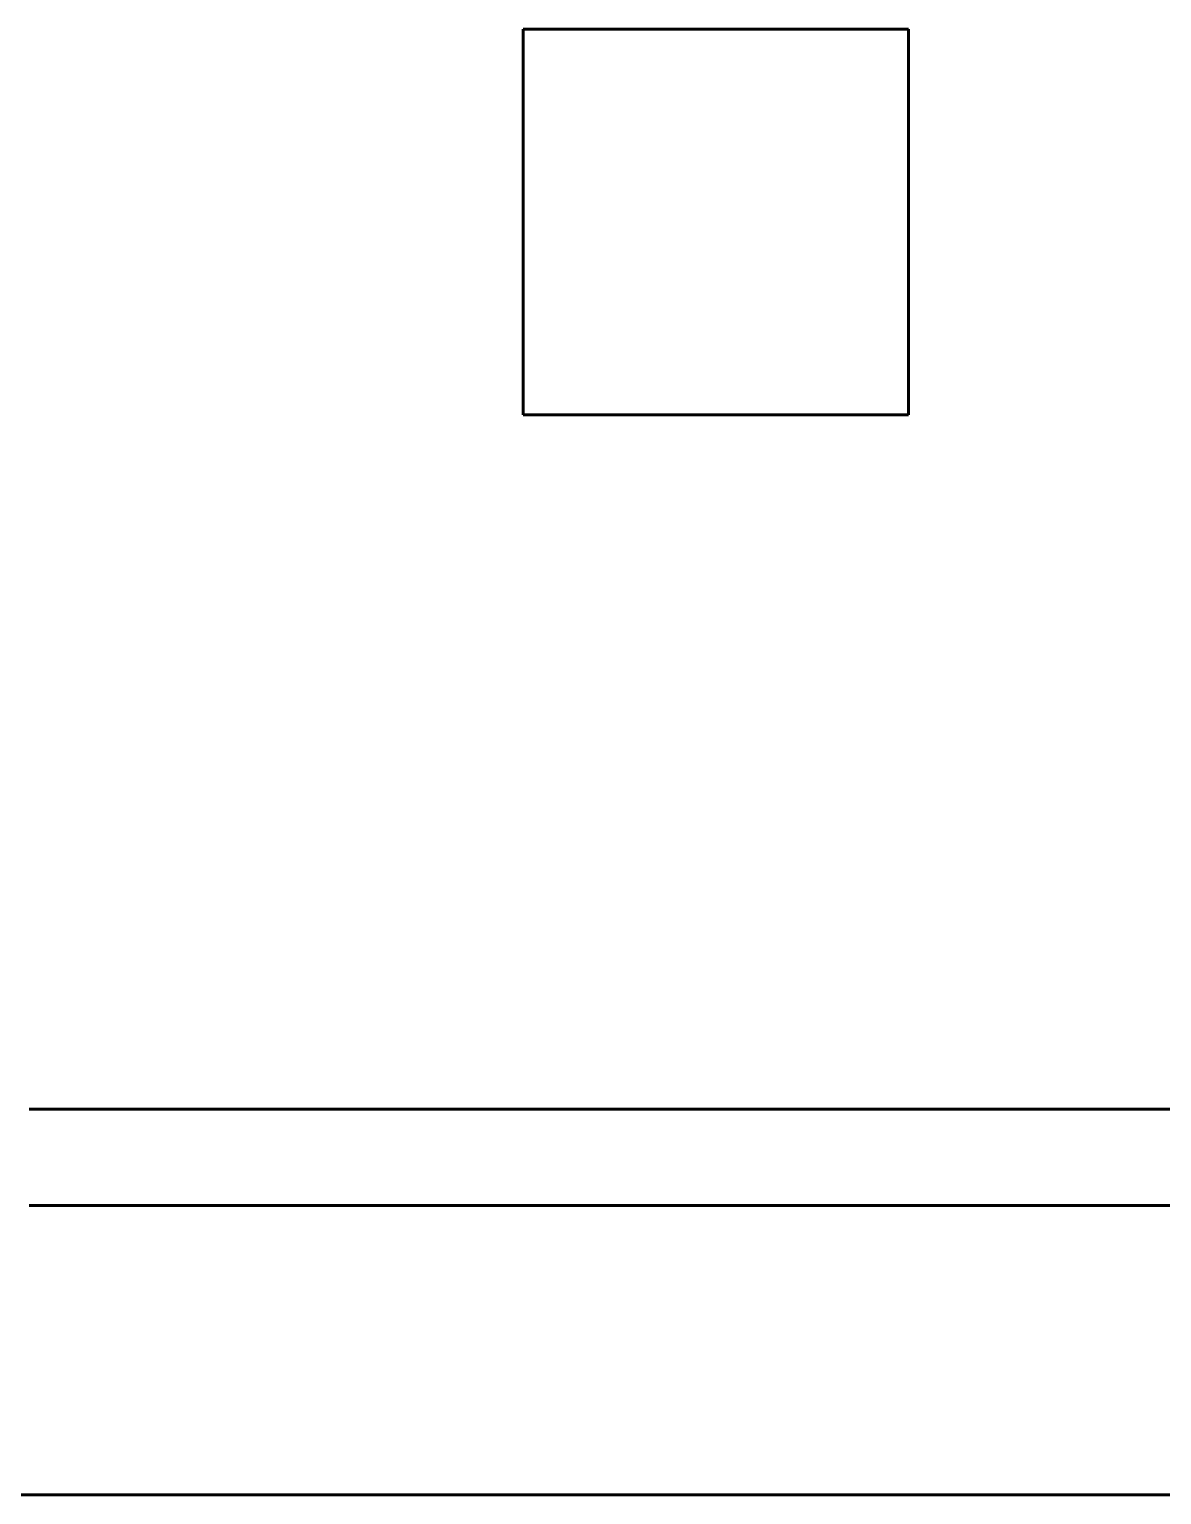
# Model space of a CAD drawing. Extents: x 0 to 297, y 0 to 292.
# Drawn here: x 164.64 to 170.52, y 67.02 to 74.62 of the extents above; entities that cross this region are included whole.
import ezdxf

# ---------------------------------------------------------------- set-up
doc = ezdxf.new("R2010")
doc.units = 0
doc.header["$MEASUREMENT"] = 0
doc.linetypes.add('K5LT_BASIC', pattern=[0])
doc.layers.add('Системный слой', color=7, linetype='Continuous')

# ---------------------------------------------------------------- blocks, each defined once
blk = doc.blocks.new('*U')
at = {"layer": 'Системный слой', "linetype": 'K5LT_BASIC', "lineweight": 60}
for p, q in [((169.2045, 74.6231), (167.2045, 74.6231)), ((167.2045, 74.6231), (167.2045, 72.6231)), ((169.2045, 72.6231), (169.2045, 74.6231)), ((167.2045, 72.6231), (169.2045, 72.6231))]:
    blk.add_line(p, q, dxfattribs=at)

msp = doc.modelspace()

# ---------------------------------------------------------------- linework, layer by layer
at = {"layer": 'Системный слой', "linetype": 'K5LT_BASIC', "lineweight": 60}
for p, q in [((164.6422, 69.019), (170.6422, 69.019)), ((170.642, 68.5189), (164.642, 68.5189)), ((135.6417, 67.0189), (178.6417, 67.0189))]:
    msp.add_line(p, q, dxfattribs=at)

# ---------------------------------------------------------------- block references
at = {"layer": 'Системный слой'}
msp.add_blockref('*U', (0, 0), dxfattribs=at)
msp.add_blockref('*U', (0, 0), dxfattribs=at)
msp.add_blockref('*U', (0, 0), dxfattribs=at)
msp.add_blockref('*U', (0, 0), dxfattribs=at)
msp.add_blockref('*U', (0, 0), dxfattribs=at)
msp.add_blockref('*U', (0, 0), dxfattribs=at)
msp.add_blockref('*U', (0, 0), dxfattribs=at)
msp.add_blockref('*U', (0, 0), dxfattribs=at)
msp.add_blockref('*U', (0, 0), dxfattribs=at)
msp.add_blockref('*U', (0, 0), dxfattribs=at)
msp.add_blockref('*U', (0, 0), dxfattribs=at)
msp.add_blockref('*U', (0, 0), dxfattribs=at)
msp.add_blockref('*U', (0, 0), dxfattribs=at)
msp.add_blockref('*U', (0, 0), dxfattribs=at)
msp.add_blockref('*U', (0, 0), dxfattribs=at)
msp.add_blockref('*U', (0, 0), dxfattribs=at)
msp.add_blockref('*U', (0, 0), dxfattribs=at)
msp.add_blockref('*U', (0, 0), dxfattribs=at)
msp.add_blockref('*U', (0, 0), dxfattribs=at)
msp.add_blockref('*U', (0, 0), dxfattribs=at)
msp.add_blockref('*U', (0, 0), dxfattribs=at)
msp.add_blockref('*U', (0, 0), dxfattribs=at)
msp.add_blockref('*U', (0, 0), dxfattribs=at)
msp.add_blockref('*U', (0, 0), dxfattribs=at)
msp.add_blockref('*U', (0, 0), dxfattribs=at)
msp.add_blockref('*U', (0, 0), dxfattribs=at)
msp.add_blockref('*U', (0, 0), dxfattribs=at)
msp.add_blockref('*U', (0, 0), dxfattribs=at)
msp.add_blockref('*U', (0, 0), dxfattribs=at)
msp.add_blockref('*U', (0, 0), dxfattribs=at)
msp.add_blockref('*U', (0, 0), dxfattribs=at)
msp.add_blockref('*U', (0, 0), dxfattribs=at)
msp.add_blockref('*U', (0, 0), dxfattribs=at)
msp.add_blockref('*U', (0, 0), dxfattribs=at)
msp.add_blockref('*U', (0, 0), dxfattribs=at)
msp.add_blockref('*U', (0, 0), dxfattribs=at)
msp.add_blockref('*U', (0, 0), dxfattribs=at)
msp.add_blockref('*U', (0, 0), dxfattribs=at)
msp.add_blockref('*U', (0, 0), dxfattribs=at)
msp.add_blockref('*U', (0, 0), dxfattribs=at)
msp.add_blockref('*U', (0, 0), dxfattribs=at)
msp.add_blockref('*U', (0, 0), dxfattribs=at)
msp.add_blockref('*U', (0, 0), dxfattribs=at)
msp.add_blockref('*U', (0, 0), dxfattribs=at)
msp.add_blockref('*U', (0, 0), dxfattribs=at)
msp.add_blockref('*U', (0, 0), dxfattribs=at)
msp.add_blockref('*U', (0, 0), dxfattribs=at)
msp.add_blockref('*U', (0, 0), dxfattribs=at)
msp.add_blockref('*U', (0, 0), dxfattribs=at)
msp.add_blockref('*U', (0, 0), dxfattribs=at)
msp.add_blockref('*U', (0, 0), dxfattribs=at)
msp.add_blockref('*U', (0, 0), dxfattribs=at)
msp.add_blockref('*U', (0, 0), dxfattribs=at)
msp.add_blockref('*U', (0, 0), dxfattribs=at)
msp.add_blockref('*U', (0, 0), dxfattribs=at)
msp.add_blockref('*U', (0, 0), dxfattribs=at)
msp.add_blockref('*U', (0, 0), dxfattribs=at)
msp.add_blockref('*U', (0, 0), dxfattribs=at)
msp.add_blockref('*U', (0, 0), dxfattribs=at)
msp.add_blockref('*U', (0, 0), dxfattribs=at)
msp.add_blockref('*U', (0, 0), dxfattribs=at)
msp.add_blockref('*U', (0, 0), dxfattribs=at)
msp.add_blockref('*U', (0, 0), dxfattribs=at)
msp.add_blockref('*U', (0, 0), dxfattribs=at)
msp.add_blockref('*U', (0, 0), dxfattribs=at)
msp.add_blockref('*U', (0, 0), dxfattribs=at)
msp.add_blockref('*U', (0, 0), dxfattribs=at)
msp.add_blockref('*U', (0, 0), dxfattribs=at)
msp.add_blockref('*U', (0, 0), dxfattribs=at)
msp.add_blockref('*U', (0, 0), dxfattribs=at)
msp.add_blockref('*U', (0, 0), dxfattribs=at)
msp.add_blockref('*U', (0, 0), dxfattribs=at)
msp.add_blockref('*U', (0, 0), dxfattribs=at)
msp.add_blockref('*U', (0, 0), dxfattribs=at)
msp.add_blockref('*U', (0, 0), dxfattribs=at)
msp.add_blockref('*U', (0, 0), dxfattribs=at)
msp.add_blockref('*U', (0, 0), dxfattribs=at)
msp.add_blockref('*U', (0, 0), dxfattribs=at)
msp.add_blockref('*U', (0, 0), dxfattribs=at)
msp.add_blockref('*U', (0, 0), dxfattribs=at)
msp.add_blockref('*U', (0, 0), dxfattribs=at)
msp.add_blockref('*U', (0, 0), dxfattribs=at)
msp.add_blockref('*U', (0, 0), dxfattribs=at)
msp.add_blockref('*U', (0, 0), dxfattribs=at)
msp.add_blockref('*U', (0, 0), dxfattribs=at)
msp.add_blockref('*U', (0, 0), dxfattribs=at)
msp.add_blockref('*U', (0, 0), dxfattribs=at)
msp.add_blockref('*U', (0, 0), dxfattribs=at)
msp.add_blockref('*U', (0, 0), dxfattribs=at)
msp.add_blockref('*U', (0, 0), dxfattribs=at)
msp.add_blockref('*U', (0, 0), dxfattribs=at)
msp.add_blockref('*U', (0, 0), dxfattribs=at)
msp.add_blockref('*U', (0, 0), dxfattribs=at)
msp.add_blockref('*U', (0, 0), dxfattribs=at)
msp.add_blockref('*U', (0, 0), dxfattribs=at)
msp.add_blockref('*U', (0, 0), dxfattribs=at)
msp.add_blockref('*U', (0, 0), dxfattribs=at)
msp.add_blockref('*U', (0, 0), dxfattribs=at)
msp.add_blockref('*U', (0, 0), dxfattribs=at)
msp.add_blockref('*U', (0, 0), dxfattribs=at)
msp.add_blockref('*U', (0, 0), dxfattribs=at)
msp.add_blockref('*U', (0, 0), dxfattribs=at)
msp.add_blockref('*U', (0, 0), dxfattribs=at)
msp.add_blockref('*U', (0, 0), dxfattribs=at)
msp.add_blockref('*U', (0, 0), dxfattribs=at)
msp.add_blockref('*U', (0, 0), dxfattribs=at)
msp.add_blockref('*U', (0, 0), dxfattribs=at)
msp.add_blockref('*U', (0, 0), dxfattribs=at)
msp.add_blockref('*U', (0, 0), dxfattribs=at)
msp.add_blockref('*U', (0, 0), dxfattribs=at)
msp.add_blockref('*U', (0, 0), dxfattribs=at)
msp.add_blockref('*U', (0, 0), dxfattribs=at)
msp.add_blockref('*U', (0, 0), dxfattribs=at)
msp.add_blockref('*U', (0, 0), dxfattribs=at)
msp.add_blockref('*U', (0, 0), dxfattribs=at)
msp.add_blockref('*U', (0, 0), dxfattribs=at)
msp.add_blockref('*U', (0, 0), dxfattribs=at)
msp.add_blockref('*U', (0, 0), dxfattribs=at)
msp.add_blockref('*U', (0, 0), dxfattribs=at)
msp.add_blockref('*U', (0, 0), dxfattribs=at)
msp.add_blockref('*U', (0, 0), dxfattribs=at)
msp.add_blockref('*U', (0, 0), dxfattribs=at)
msp.add_blockref('*U', (0, 0), dxfattribs=at)
msp.add_blockref('*U', (0, 0), dxfattribs=at)
msp.add_blockref('*U', (0, 0), dxfattribs=at)
msp.add_blockref('*U', (0, 0), dxfattribs=at)
msp.add_blockref('*U', (0, 0), dxfattribs=at)
msp.add_blockref('*U', (0, 0), dxfattribs=at)
msp.add_blockref('*U', (0, 0), dxfattribs=at)
msp.add_blockref('*U', (0, 0), dxfattribs=at)
msp.add_blockref('*U', (0, 0), dxfattribs=at)
msp.add_blockref('*U', (0, 0), dxfattribs=at)
msp.add_blockref('*U', (0, 0), dxfattribs=at)
msp.add_blockref('*U', (0, 0), dxfattribs=at)
msp.add_blockref('*U', (0, 0), dxfattribs=at)
msp.add_blockref('*U', (0, 0), dxfattribs=at)
msp.add_blockref('*U', (0, 0), dxfattribs=at)
msp.add_blockref('*U', (0, 0), dxfattribs=at)
msp.add_blockref('*U', (0, 0), dxfattribs=at)
msp.add_blockref('*U', (0, 0), dxfattribs=at)
msp.add_blockref('*U', (0, 0), dxfattribs=at)
msp.add_blockref('*U', (0, 0), dxfattribs=at)
msp.add_blockref('*U', (0, 0), dxfattribs=at)
msp.add_blockref('*U', (0, 0), dxfattribs=at)
msp.add_blockref('*U', (0, 0), dxfattribs=at)
msp.add_blockref('*U', (0, 0), dxfattribs=at)
msp.add_blockref('*U', (0, 0), dxfattribs=at)
msp.add_blockref('*U', (0, 0), dxfattribs=at)
msp.add_blockref('*U', (0, 0), dxfattribs=at)
msp.add_blockref('*U', (0, 0), dxfattribs=at)
msp.add_blockref('*U', (0, 0), dxfattribs=at)
msp.add_blockref('*U', (0, 0), dxfattribs=at)
msp.add_blockref('*U', (0, 0), dxfattribs=at)
msp.add_blockref('*U', (0, 0), dxfattribs=at)
msp.add_blockref('*U', (0, 0), dxfattribs=at)
msp.add_blockref('*U', (0, 0), dxfattribs=at)
msp.add_blockref('*U', (0, 0), dxfattribs=at)
msp.add_blockref('*U', (0, 0), dxfattribs=at)
msp.add_blockref('*U', (0, 0), dxfattribs=at)
msp.add_blockref('*U', (0, 0), dxfattribs=at)
msp.add_blockref('*U', (0, 0), dxfattribs=at)
msp.add_blockref('*U', (0, 0), dxfattribs=at)
msp.add_blockref('*U', (0, 0), dxfattribs=at)
msp.add_blockref('*U', (0, 0), dxfattribs=at)
msp.add_blockref('*U', (0, 0), dxfattribs=at)
msp.add_blockref('*U', (0, 0), dxfattribs=at)
msp.add_blockref('*U', (0, 0), dxfattribs=at)
msp.add_blockref('*U', (0, 0), dxfattribs=at)
msp.add_blockref('*U', (0, 0), dxfattribs=at)
msp.add_blockref('*U', (0, 0), dxfattribs=at)
msp.add_blockref('*U', (0, 0), dxfattribs=at)
msp.add_blockref('*U', (0, 0), dxfattribs=at)
msp.add_blockref('*U', (0, 0), dxfattribs=at)
msp.add_blockref('*U', (0, 0), dxfattribs=at)
msp.add_blockref('*U', (0, 0), dxfattribs=at)
msp.add_blockref('*U', (0, 0), dxfattribs=at)
msp.add_blockref('*U', (0, 0), dxfattribs=at)
msp.add_blockref('*U', (0, 0), dxfattribs=at)
msp.add_blockref('*U', (0, 0), dxfattribs=at)
msp.add_blockref('*U', (0, 0), dxfattribs=at)
msp.add_blockref('*U', (0, 0), dxfattribs=at)
msp.add_blockref('*U', (0, 0), dxfattribs=at)
msp.add_blockref('*U', (0, 0), dxfattribs=at)
msp.add_blockref('*U', (0, 0), dxfattribs=at)
msp.add_blockref('*U', (0, 0), dxfattribs=at)
msp.add_blockref('*U', (0, 0), dxfattribs=at)
msp.add_blockref('*U', (0, 0), dxfattribs=at)
msp.add_blockref('*U', (0, 0), dxfattribs=at)
msp.add_blockref('*U', (0, 0), dxfattribs=at)
msp.add_blockref('*U', (0, 0), dxfattribs=at)
msp.add_blockref('*U', (0, 0), dxfattribs=at)
msp.add_blockref('*U', (0, 0), dxfattribs=at)
msp.add_blockref('*U', (0, 0), dxfattribs=at)
msp.add_blockref('*U', (0, 0), dxfattribs=at)
msp.add_blockref('*U', (0, 0), dxfattribs=at)
msp.add_blockref('*U', (0, 0), dxfattribs=at)
msp.add_blockref('*U', (0, 0), dxfattribs=at)
msp.add_blockref('*U', (0, 0), dxfattribs=at)
msp.add_blockref('*U', (0, 0), dxfattribs=at)
msp.add_blockref('*U', (0, 0), dxfattribs=at)
msp.add_blockref('*U', (0, 0), dxfattribs=at)
msp.add_blockref('*U', (0, 0), dxfattribs=at)
msp.add_blockref('*U', (0, 0), dxfattribs=at)
msp.add_blockref('*U', (0, 0), dxfattribs=at)
msp.add_blockref('*U', (0, 0), dxfattribs=at)
msp.add_blockref('*U', (0, 0), dxfattribs=at)
msp.add_blockref('*U', (0, 0), dxfattribs=at)
msp.add_blockref('*U', (0, 0), dxfattribs=at)
msp.add_blockref('*U', (0, 0), dxfattribs=at)
msp.add_blockref('*U', (0, 0), dxfattribs=at)
msp.add_blockref('*U', (0, 0), dxfattribs=at)
msp.add_blockref('*U', (0, 0), dxfattribs=at)
msp.add_blockref('*U', (0, 0), dxfattribs=at)
msp.add_blockref('*U', (0, 0), dxfattribs=at)
msp.add_blockref('*U', (0, 0), dxfattribs=at)
msp.add_blockref('*U', (0, 0), dxfattribs=at)
msp.add_blockref('*U', (0, 0), dxfattribs=at)
msp.add_blockref('*U', (0, 0), dxfattribs=at)
msp.add_blockref('*U', (0, 0), dxfattribs=at)
msp.add_blockref('*U', (0, 0), dxfattribs=at)
msp.add_blockref('*U', (0, 0), dxfattribs=at)
msp.add_blockref('*U', (0, 0), dxfattribs=at)
msp.add_blockref('*U', (0, 0), dxfattribs=at)
msp.add_blockref('*U', (0, 0), dxfattribs=at)
msp.add_blockref('*U', (0, 0), dxfattribs=at)
msp.add_blockref('*U', (0, 0), dxfattribs=at)
msp.add_blockref('*U', (0, 0), dxfattribs=at)
msp.add_blockref('*U', (0, 0), dxfattribs=at)
msp.add_blockref('*U', (0, 0), dxfattribs=at)
msp.add_blockref('*U', (0, 0), dxfattribs=at)
msp.add_blockref('*U', (0, 0), dxfattribs=at)
msp.add_blockref('*U', (0, 0), dxfattribs=at)
msp.add_blockref('*U', (0, 0), dxfattribs=at)
msp.add_blockref('*U', (0, 0), dxfattribs=at)
msp.add_blockref('*U', (0, 0), dxfattribs=at)
msp.add_blockref('*U', (0, 0), dxfattribs=at)
msp.add_blockref('*U', (0, 0), dxfattribs=at)
msp.add_blockref('*U', (0, 0), dxfattribs=at)
msp.add_blockref('*U', (0, 0), dxfattribs=at)
msp.add_blockref('*U', (0, 0), dxfattribs=at)
msp.add_blockref('*U', (0, 0), dxfattribs=at)
msp.add_blockref('*U', (0, 0), dxfattribs=at)
msp.add_blockref('*U', (0, 0), dxfattribs=at)
msp.add_blockref('*U', (0, 0), dxfattribs=at)
msp.add_blockref('*U', (0, 0), dxfattribs=at)
msp.add_blockref('*U', (0, 0), dxfattribs=at)
msp.add_blockref('*U', (0, 0), dxfattribs=at)
msp.add_blockref('*U', (0, 0), dxfattribs=at)
msp.add_blockref('*U', (0, 0), dxfattribs=at)
msp.add_blockref('*U', (0, 0), dxfattribs=at)
msp.add_blockref('*U', (0, 0), dxfattribs=at)
msp.add_blockref('*U', (0, 0), dxfattribs=at)
msp.add_blockref('*U', (0, 0), dxfattribs=at)
msp.add_blockref('*U', (0, 0), dxfattribs=at)
msp.add_blockref('*U', (0, 0), dxfattribs=at)
msp.add_blockref('*U', (0, 0), dxfattribs=at)
msp.add_blockref('*U', (0, 0), dxfattribs=at)
msp.add_blockref('*U', (0, 0), dxfattribs=at)
msp.add_blockref('*U', (0, 0), dxfattribs=at)
msp.add_blockref('*U', (0, 0), dxfattribs=at)
msp.add_blockref('*U', (0, 0), dxfattribs=at)
msp.add_blockref('*U', (0, 0), dxfattribs=at)
msp.add_blockref('*U', (0, 0), dxfattribs=at)
msp.add_blockref('*U', (0, 0), dxfattribs=at)
msp.add_blockref('*U', (0, 0), dxfattribs=at)
msp.add_blockref('*U', (0, 0), dxfattribs=at)
msp.add_blockref('*U', (0, 0), dxfattribs=at)
msp.add_blockref('*U', (0, 0), dxfattribs=at)
msp.add_blockref('*U', (0, 0), dxfattribs=at)
msp.add_blockref('*U', (0, 0), dxfattribs=at)
msp.add_blockref('*U', (0, 0), dxfattribs=at)
msp.add_blockref('*U', (0, 0), dxfattribs=at)
msp.add_blockref('*U', (0, 0), dxfattribs=at)
msp.add_blockref('*U', (0, 0), dxfattribs=at)
msp.add_blockref('*U', (0, 0), dxfattribs=at)
msp.add_blockref('*U', (0, 0), dxfattribs=at)
msp.add_blockref('*U', (0, 0), dxfattribs=at)
msp.add_blockref('*U', (0, 0), dxfattribs=at)
msp.add_blockref('*U', (0, 0), dxfattribs=at)
msp.add_blockref('*U', (0, 0), dxfattribs=at)
msp.add_blockref('*U', (0, 0), dxfattribs=at)
msp.add_blockref('*U', (0, 0), dxfattribs=at)
msp.add_blockref('*U', (0, 0), dxfattribs=at)
msp.add_blockref('*U', (0, 0), dxfattribs=at)
msp.add_blockref('*U', (0, 0), dxfattribs=at)
msp.add_blockref('*U', (0, 0), dxfattribs=at)
msp.add_blockref('*U', (0, 0), dxfattribs=at)
msp.add_blockref('*U', (0, 0), dxfattribs=at)
msp.add_blockref('*U', (0, 0), dxfattribs=at)
msp.add_blockref('*U', (0, 0), dxfattribs=at)
msp.add_blockref('*U', (0, 0), dxfattribs=at)
msp.add_blockref('*U', (0, 0), dxfattribs=at)
msp.add_blockref('*U', (0, 0), dxfattribs=at)
msp.add_blockref('*U', (0, 0), dxfattribs=at)
msp.add_blockref('*U', (0, 0), dxfattribs=at)
msp.add_blockref('*U', (0, 0), dxfattribs=at)
msp.add_blockref('*U', (0, 0), dxfattribs=at)
msp.add_blockref('*U', (0, 0), dxfattribs=at)
msp.add_blockref('*U', (0, 0), dxfattribs=at)
msp.add_blockref('*U', (0, 0), dxfattribs=at)
msp.add_blockref('*U', (0, 0), dxfattribs=at)
msp.add_blockref('*U', (0, 0), dxfattribs=at)
msp.add_blockref('*U', (0, 0), dxfattribs=at)
msp.add_blockref('*U', (0, 0), dxfattribs=at)
msp.add_blockref('*U', (0, 0), dxfattribs=at)
msp.add_blockref('*U', (0, 0), dxfattribs=at)
msp.add_blockref('*U', (0, 0), dxfattribs=at)
msp.add_blockref('*U', (0, 0), dxfattribs=at)
msp.add_blockref('*U', (0, 0), dxfattribs=at)
msp.add_blockref('*U', (0, 0), dxfattribs=at)
msp.add_blockref('*U', (0, 0), dxfattribs=at)
msp.add_blockref('*U', (0, 0), dxfattribs=at)
msp.add_blockref('*U', (0, 0), dxfattribs=at)
msp.add_blockref('*U', (0, 0), dxfattribs=at)
msp.add_blockref('*U', (0, 0), dxfattribs=at)
msp.add_blockref('*U', (0, 0), dxfattribs=at)
msp.add_blockref('*U', (0, 0), dxfattribs=at)
msp.add_blockref('*U', (0, 0), dxfattribs=at)
msp.add_blockref('*U', (0, 0), dxfattribs=at)
msp.add_blockref('*U', (0, 0), dxfattribs=at)
msp.add_blockref('*U', (0, 0), dxfattribs=at)
msp.add_blockref('*U', (0, 0), dxfattribs=at)
msp.add_blockref('*U', (0, 0), dxfattribs=at)
msp.add_blockref('*U', (0, 0), dxfattribs=at)
msp.add_blockref('*U', (0, 0), dxfattribs=at)
msp.add_blockref('*U', (0, 0), dxfattribs=at)
msp.add_blockref('*U', (0, 0), dxfattribs=at)
msp.add_blockref('*U', (0, 0), dxfattribs=at)
msp.add_blockref('*U', (0, 0), dxfattribs=at)
msp.add_blockref('*U', (0, 0), dxfattribs=at)
msp.add_blockref('*U', (0, 0), dxfattribs=at)
msp.add_blockref('*U', (0, 0), dxfattribs=at)
msp.add_blockref('*U', (0, 0), dxfattribs=at)
msp.add_blockref('*U', (0, 0), dxfattribs=at)
msp.add_blockref('*U', (0, 0), dxfattribs=at)
msp.add_blockref('*U', (0, 0), dxfattribs=at)
msp.add_blockref('*U', (0, 0), dxfattribs=at)
msp.add_blockref('*U', (0, 0), dxfattribs=at)
msp.add_blockref('*U', (0, 0), dxfattribs=at)
msp.add_blockref('*U', (0, 0), dxfattribs=at)
msp.add_blockref('*U', (0, 0), dxfattribs=at)
msp.add_blockref('*U', (0, 0), dxfattribs=at)
msp.add_blockref('*U', (0, 0), dxfattribs=at)
msp.add_blockref('*U', (0, 0), dxfattribs=at)
msp.add_blockref('*U', (0, 0), dxfattribs=at)
msp.add_blockref('*U', (0, 0), dxfattribs=at)
msp.add_blockref('*U', (0, 0), dxfattribs=at)
msp.add_blockref('*U', (0, 0), dxfattribs=at)
msp.add_blockref('*U', (0, 0), dxfattribs=at)
msp.add_blockref('*U', (0, 0), dxfattribs=at)
msp.add_blockref('*U', (0, 0), dxfattribs=at)
msp.add_blockref('*U', (0, 0), dxfattribs=at)
msp.add_blockref('*U', (0, 0), dxfattribs=at)
msp.add_blockref('*U', (0, 0), dxfattribs=at)
msp.add_blockref('*U', (0, 0), dxfattribs=at)
msp.add_blockref('*U', (0, 0), dxfattribs=at)
msp.add_blockref('*U', (0, 0), dxfattribs=at)
msp.add_blockref('*U', (0, 0), dxfattribs=at)
msp.add_blockref('*U', (0, 0), dxfattribs=at)
msp.add_blockref('*U', (0, 0), dxfattribs=at)
msp.add_blockref('*U', (0, 0), dxfattribs=at)
msp.add_blockref('*U', (0, 0), dxfattribs=at)
msp.add_blockref('*U', (0, 0), dxfattribs=at)
msp.add_blockref('*U', (0, 0), dxfattribs=at)

doc.saveas('drawing.dxf')
